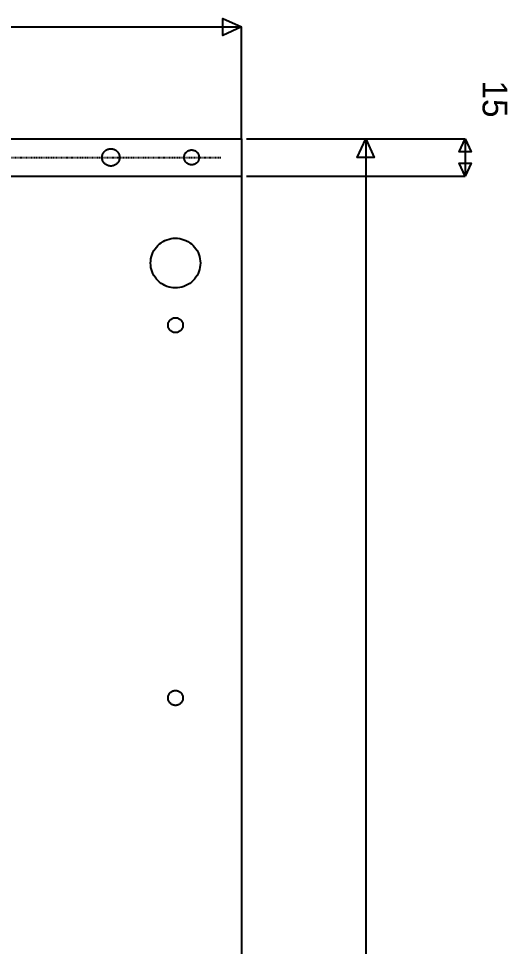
# Model space of a CAD drawing. Header units: millimetres. Extents: x 0 to 2033, y -1000001 to 3212.
# Drawn here: x 432.4 to 629, y 2825 to 3198.4 of the extents above; entities that cross this region are included whole.
import ezdxf
from ezdxf.enums import TextEntityAlignment as Align

# ---------------------------------------------------------------- set-up
doc = ezdxf.new("R2010")
doc.units = ezdxf.units.MM
doc.linetypes.add('DASHED', pattern=[0.5, 0.25, -0.25])
doc.layers.add('DRAWING', color=7, linetype='Continuous')
doc.layers.add('TEXT', color=7, linetype='Continuous')

msp = doc.modelspace()

# ---------------------------------------------------------------- linework, layer by layer
at = {"layer": 'DRAWING', "linetype": 'CONTINUOUS', "true_color": 0xff6a00}
for p, q in [((120, 3195), (522, 3195)), ((522, 3150), (522, 3195)), ((524, 3150), (572, 3150)), ((524, 3150), (612, 3150)), ((572, 3150), (572, 320)), ((612, 3150), (612, 3135)), ((524, 3135), (612, 3135))]:
    msp.add_line(p, q, dxfattribs=at)
at = {"layer": 'DRAWING', "linetype": 'CONTINUOUS', "true_color": 0x111111}
for p, q in [((120, 3150), (522, 3150)), ((522, 3150), (522, 320)), ((120, 3135), (522, 3135))]:
    msp.add_line(p, q, dxfattribs=at)
at = {"layer": 'DRAWING', "linetype": 'DASHED', "true_color": 0xb000ff}
msp.add_line((128, 3142.5), (514, 3142.5), dxfattribs=at)
at = {"layer": 'DRAWING', "linetype": 'CONTINUOUS', "true_color": 0xff6a00}
for points in [[(522, 3195), (514.5, 3191.62), (514.5, 3198.38)], [(572, 3150), (575.38, 3142.5), (568.62, 3142.5)], [(612, 3150), (614.36, 3144.75), (609.64, 3144.75)], [(612, 3135), (609.64, 3140.25), (614.36, 3140.25)]]:
    msp.add_lwpolyline(points, close=True, dxfattribs=at)
at = {"layer": 'DRAWING', "linetype": 'CONTINUOUS', "true_color": 0x111111}
for points in [[(473, 3142.5), (472.99, 3142.19), (472.95, 3141.89), (472.88, 3141.59), (472.79, 3141.3), (472.67, 3141.02), (472.53, 3140.75), (472.37, 3140.49), (472.18, 3140.25), (471.97, 3140.03), (471.75, 3139.82), (471.51, 3139.63), (471.25, 3139.47), (470.98, 3139.33), (470.7, 3139.21), (470.41, 3139.12), (470.11, 3139.05), (469.81, 3139.01), (469.5, 3139), (469.19, 3139.01), (468.89, 3139.05), (468.59, 3139.12), (468.3, 3139.21), (468.02, 3139.33), (467.75, 3139.47), (467.49, 3139.63), (467.25, 3139.82), (467.03, 3140.03), (466.82, 3140.25), (466.63, 3140.49), (466.47, 3140.75), (466.33, 3141.02), (466.21, 3141.3), (466.12, 3141.59), (466.05, 3141.89), (466.01, 3142.19), (466, 3142.5), (466.01, 3142.81), (466.05, 3143.11), (466.12, 3143.41), (466.21, 3143.7), (466.33, 3143.98), (466.47, 3144.25), (466.63, 3144.51), (466.82, 3144.75), (467.03, 3144.97), (467.25, 3145.18), (467.49, 3145.37), (467.75, 3145.53), (468.02, 3145.67), (468.3, 3145.79), (468.59, 3145.88), (468.89, 3145.95), (469.19, 3145.99), (469.5, 3146), (469.81, 3145.99), (470.11, 3145.95), (470.41, 3145.88), (470.7, 3145.79), (470.98, 3145.67), (471.25, 3145.53), (471.51, 3145.37), (471.75, 3145.18), (471.97, 3144.97), (472.18, 3144.75), (472.37, 3144.51), (472.53, 3144.25), (472.67, 3143.98), (472.79, 3143.7), (472.88, 3143.41), (472.95, 3143.11), (472.99, 3142.81), (473, 3142.5)], [(505, 3142.5), (504.99, 3142.24), (504.95, 3141.98), (504.9, 3141.72), (504.82, 3141.47), (504.72, 3141.23), (504.6, 3141), (504.46, 3140.78), (504.3, 3140.57), (504.12, 3140.38), (503.93, 3140.2), (503.72, 3140.04), (503.5, 3139.9), (503.27, 3139.78), (503.03, 3139.68), (502.78, 3139.6), (502.52, 3139.55), (502.26, 3139.51), (502, 3139.5), (501.74, 3139.51), (501.48, 3139.55), (501.22, 3139.6), (500.97, 3139.68), (500.73, 3139.78), (500.5, 3139.9), (500.28, 3140.04), (500.07, 3140.2), (499.88, 3140.38), (499.7, 3140.57), (499.54, 3140.78), (499.4, 3141), (499.28, 3141.23), (499.18, 3141.47), (499.1, 3141.72), (499.05, 3141.98), (499.01, 3142.24), (499, 3142.5), (499.01, 3142.76), (499.05, 3143.02), (499.1, 3143.28), (499.18, 3143.53), (499.28, 3143.77), (499.4, 3144), (499.54, 3144.22), (499.7, 3144.43), (499.88, 3144.62), (500.07, 3144.8), (500.28, 3144.96), (500.5, 3145.1), (500.73, 3145.22), (500.97, 3145.32), (501.22, 3145.4), (501.48, 3145.45), (501.74, 3145.49), (502, 3145.5), (502.26, 3145.49), (502.52, 3145.45), (502.78, 3145.4), (503.03, 3145.32), (503.27, 3145.22), (503.5, 3145.1), (503.72, 3144.96), (503.93, 3144.8), (504.12, 3144.62), (504.3, 3144.43), (504.46, 3144.22), (504.6, 3144), (504.72, 3143.77), (504.82, 3143.53), (504.9, 3143.28), (504.95, 3143.02), (504.99, 3142.76), (505, 3142.5)], [(505.5, 3100), (505.46, 3099.13), (505.35, 3098.26), (505.16, 3097.41), (504.9, 3096.58), (504.56, 3095.77), (504.16, 3095), (503.69, 3094.26), (503.16, 3093.57), (502.57, 3092.93), (501.93, 3092.34), (501.24, 3091.81), (500.5, 3091.34), (499.73, 3090.94), (498.92, 3090.6), (498.09, 3090.34), (497.24, 3090.15), (496.37, 3090.04), (495.5, 3090), (494.63, 3090.04), (493.76, 3090.15), (492.91, 3090.34), (492.08, 3090.6), (491.27, 3090.94), (490.5, 3091.34), (489.76, 3091.81), (489.07, 3092.34), (488.43, 3092.93), (487.84, 3093.57), (487.31, 3094.26), (486.84, 3095), (486.44, 3095.77), (486.1, 3096.58), (485.84, 3097.41), (485.65, 3098.26), (485.54, 3099.13), (485.5, 3100), (485.54, 3100.87), (485.65, 3101.74), (485.84, 3102.59), (486.1, 3103.42), (486.44, 3104.23), (486.84, 3105), (487.31, 3105.74), (487.84, 3106.43), (488.43, 3107.07), (489.07, 3107.66), (489.76, 3108.19), (490.5, 3108.66), (491.27, 3109.06), (492.08, 3109.4), (492.91, 3109.66), (493.76, 3109.85), (494.63, 3109.96), (495.5, 3110), (496.37, 3109.96), (497.24, 3109.85), (498.09, 3109.66), (498.92, 3109.4), (499.73, 3109.06), (500.5, 3108.66), (501.24, 3108.19), (501.93, 3107.66), (502.57, 3107.07), (503.16, 3106.43), (503.69, 3105.74), (504.16, 3105), (504.56, 3104.23), (504.9, 3103.42), (505.16, 3102.59), (505.35, 3101.74), (505.46, 3100.87), (505.5, 3100)], [(498.5, 3075), (498.49, 3074.74), (498.45, 3074.48), (498.4, 3074.22), (498.32, 3073.97), (498.22, 3073.73), (498.1, 3073.5), (497.96, 3073.28), (497.8, 3073.07), (497.62, 3072.88), (497.43, 3072.7), (497.22, 3072.54), (497, 3072.4), (496.77, 3072.28), (496.53, 3072.18), (496.28, 3072.1), (496.02, 3072.05), (495.76, 3072.01), (495.5, 3072), (495.24, 3072.01), (494.98, 3072.05), (494.72, 3072.1), (494.47, 3072.18), (494.23, 3072.28), (494, 3072.4), (493.78, 3072.54), (493.57, 3072.7), (493.38, 3072.88), (493.2, 3073.07), (493.04, 3073.28), (492.9, 3073.5), (492.78, 3073.73), (492.68, 3073.97), (492.6, 3074.22), (492.55, 3074.48), (492.51, 3074.74), (492.5, 3075), (492.51, 3075.26), (492.55, 3075.52), (492.6, 3075.78), (492.68, 3076.03), (492.78, 3076.27), (492.9, 3076.5), (493.04, 3076.72), (493.2, 3076.93), (493.38, 3077.12), (493.57, 3077.3), (493.78, 3077.46), (494, 3077.6), (494.23, 3077.72), (494.47, 3077.82), (494.72, 3077.9), (494.98, 3077.95), (495.24, 3077.99), (495.5, 3078), (495.76, 3077.99), (496.02, 3077.95), (496.28, 3077.9), (496.53, 3077.82), (496.77, 3077.72), (497, 3077.6), (497.22, 3077.46), (497.43, 3077.3), (497.62, 3077.12), (497.8, 3076.93), (497.96, 3076.72), (498.1, 3076.5), (498.22, 3076.27), (498.32, 3076.03), (498.4, 3075.78), (498.45, 3075.52), (498.49, 3075.26), (498.5, 3075)], [(498.5, 2925), (498.49, 2924.74), (498.45, 2924.48), (498.4, 2924.22), (498.32, 2923.97), (498.22, 2923.73), (498.1, 2923.5), (497.96, 2923.28), (497.8, 2923.07), (497.62, 2922.88), (497.43, 2922.7), (497.22, 2922.54), (497, 2922.4), (496.77, 2922.28), (496.53, 2922.18), (496.28, 2922.1), (496.02, 2922.05), (495.76, 2922.01), (495.5, 2922), (495.24, 2922.01), (494.98, 2922.05), (494.72, 2922.1), (494.47, 2922.18), (494.23, 2922.28), (494, 2922.4), (493.78, 2922.54), (493.57, 2922.7), (493.38, 2922.88), (493.2, 2923.07), (493.04, 2923.28), (492.9, 2923.5), (492.78, 2923.73), (492.68, 2923.97), (492.6, 2924.22), (492.55, 2924.48), (492.51, 2924.74), (492.5, 2925), (492.51, 2925.26), (492.55, 2925.52), (492.6, 2925.78), (492.68, 2926.03), (492.78, 2926.27), (492.9, 2926.5), (493.04, 2926.72), (493.2, 2926.93), (493.38, 2927.12), (493.57, 2927.3), (493.78, 2927.46), (494, 2927.6), (494.23, 2927.72), (494.47, 2927.82), (494.72, 2927.9), (494.98, 2927.95), (495.24, 2927.99), (495.5, 2928), (495.76, 2927.99), (496.02, 2927.95), (496.28, 2927.9), (496.53, 2927.82), (496.77, 2927.72), (497, 2927.6), (497.22, 2927.46), (497.43, 2927.3), (497.62, 2927.12), (497.8, 2926.93), (497.96, 2926.72), (498.1, 2926.5), (498.22, 2926.27), (498.32, 2926.03), (498.4, 2925.78), (498.45, 2925.52), (498.49, 2925.26), (498.5, 2925)]]:
    msp.add_lwpolyline(points, close=True, dxfattribs=at)

# ---------------------------------------------------------------- texts
at = {"layer": 'TEXT', "true_color": 0xff6a00}
msp.add_text('15', height=10, rotation=-90, dxfattribs=at).set_placement((624, 3166), align=Align.MIDDLE_CENTER)

doc.saveas('drawing.dxf')
